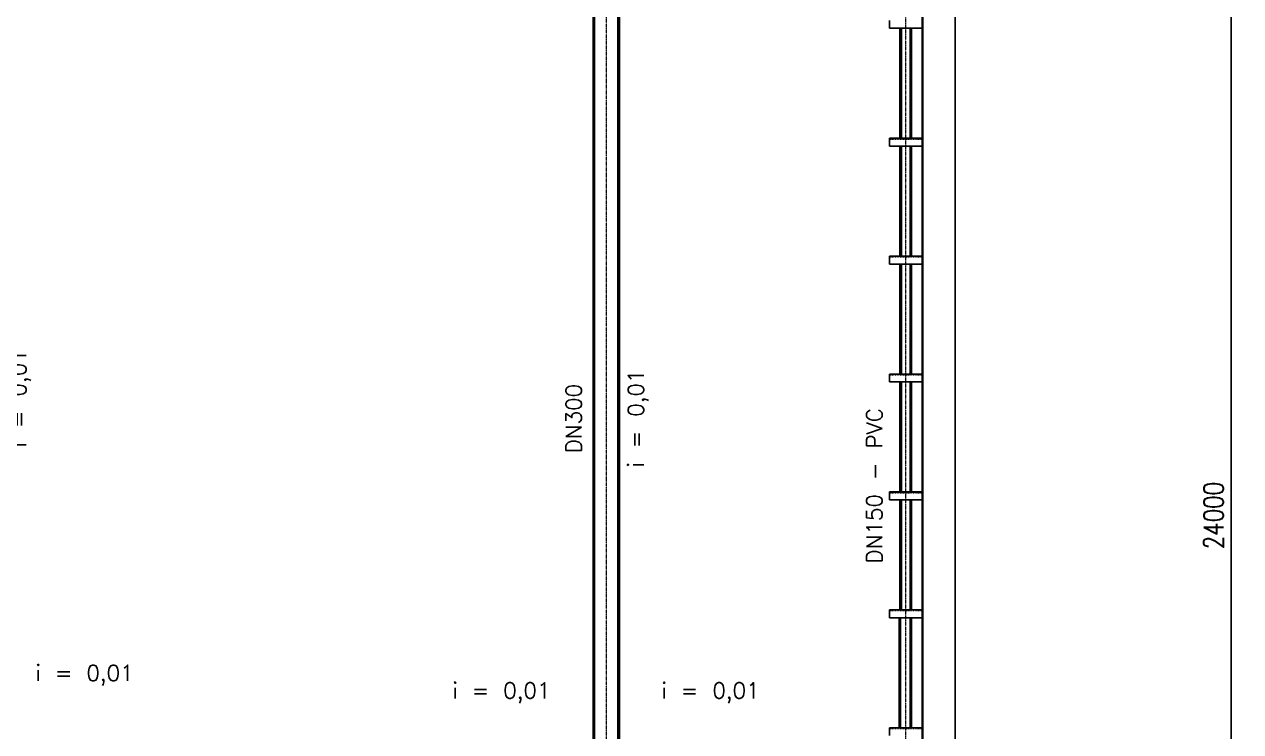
# Model space of a CAD drawing. Header units: millimetres. Extents: x -702765 to 835888, y -645289 to 262.
# Drawn here: x 765874 to 781349, y -323426 to -314426 of the extents above; entities that cross this region are included whole.
import ezdxf
from ezdxf.enums import TextEntityAlignment as Align

# ---------------------------------------------------------------- set-up
doc = ezdxf.new("R2010")
doc.units = ezdxf.units.MM
doc.header["$LTSCALE"] = 0.01
doc.linetypes.add('CENTER', pattern=[2, 1.25, -0.25, 0.25, -0.25])
doc.linetypes.add('HIDDEN', pattern=[9.525, 6.35, -3.175])
doc.layers.add('duong tam', color=6, linetype='CENTER', lineweight=9)
doc.layers.add('THEP', color=4, linetype='Continuous')
doc.styles.get("Standard").update_dxf_attribs({"font": 'txt.shx', "width": 0.85})
doc.styles.add('text', font='romans.shx', dxfattribs={"width": 0.8, "bigfont": 'romansvn.shx'})
doc.dimstyles.new('1-100', dxfattribs={"dimscale": 100, "dimtxt": 2.5, "dimasz": 1, "dimexe": 1.2, "dimexo": 0, "dimgap": 1, "dimtad": 1, "dimdec": 0, "dimtxsty": 'text', "dimblk": 'ARCHTICK', "dimcen": 2, "dimdle": 1.2, "dimclrd": 1, "dimclre": 1, "dimclrt": 2, "dimadec": 0, "dimazin": 0, "dimtfac": 1, "dimtdec": 0, "dimtix": 1, "dimtmove": 2, "dimatfit": 3, "dimldrblk": 'ARCHTICK', "dimfxl": 0, "dimarcsym": 0})

# ---------------------------------------------------------------- blocks, each defined once
blk = doc.blocks.new('_ArchTick')
at = {"color": 0, "linetype": 'ByBlock', "const_width": 0.15}
blk.add_lwpolyline([(-0.5, -0.5), (0.5, 0.5)], dxfattribs=at)
blk = doc.blocks.new('*D235')
at = {"layer": 'Defpoints', "color": 0}
for p in [(777307, -308982), (778457, -332372), (781229, -332372)]:
    blk.add_point(p, dxfattribs=at)
at = {"layer": 'THEP', "color": 1, "lineweight": -2}
for p, q in [((781229, -308862), (781229, -332492)), ((777307, -308982), (781349, -308982)), ((778457, -332372), (781349, -332372))]:
    blk.add_line(p, q, dxfattribs=at)
at = {"layer": 'THEP', "color": 1, "lineweight": -2, "xscale": 100, "yscale": 100, "zscale": 100}
for p, rotation in [((781229, -308982), 90), ((781229, -332372), 270)]:
    blk.add_blockref('_ArchTick', p, dxfattribs=dict(at, rotation=rotation))
at = {"layer": 'THEP', "color": 2, "insert": (781004, -320677), "char_height": 250, "attachment_point": 5, "rotation": 90, "style": 'text'}
blk.add_mtext('24000', dxfattribs=at)

msp = doc.modelspace()

# ---------------------------------------------------------------- linework, layer by layer
for p, q in [((777718.3, -308612.9), (777718.3, -331444.3)), ((777307.4, -312308.9), (777307.4, -331096)), ((776880.6, -314376), (776880.6, -314476)), ((776880.6, -314476), (777307.4, -314476)), ((777307.4, -315876), (776880.6, -315876)), ((776880.6, -315876), (776880.6, -315976)), ((776880.6, -315976), (777307.4, -315976)), ((777307.4, -317376), (776880.6, -317376)), ((776880.6, -317376), (776880.6, -317476)), ((776880.6, -317476), (777307.4, -317476)), ((777307.4, -318876), (776880.6, -318876)), ((776880.6, -318876), (776880.6, -318976)), ((776880.6, -318976), (777307.4, -318976)), ((777307.4, -320376), (776880.6, -320376)), ((776880.6, -320376), (776880.6, -320476)), ((776880.6, -320476), (777307.4, -320476)), ((777307.4, -321876), (776880.6, -321876)), ((776880.6, -321876), (776880.6, -321976)), ((776880.6, -321976), (777307.4, -321976)), ((777307.4, -323376), (776880.6, -323376)), ((776880.6, -323376), (776880.6, -323476))]:
    msp.add_line(p, q)
at = {"linetype": 'HIDDEN', "ltscale": 0.2}
for p, q in [((777307.4, -315886), (776880.6, -315886)), ((777307.4, -317386), (776880.6, -317386)), ((777307.4, -318886), (776880.6, -318886)), ((777307.4, -320386), (776880.6, -320386)), ((777307.4, -321886), (776880.6, -321886)), ((777307.4, -323386), (776880.6, -323386))]:
    msp.add_line(p, q, dxfattribs=at)
at = {"linetype": 'Continuous'}
for points in [[(761718.3, -308982), (777307.4, -308982), (777307.4, -331096), (761718.3, -331096)], [(761728.3, -308992), (777297.4, -308992), (777297.4, -331086), (761728.3, -331086)]]:
    msp.add_lwpolyline(points, close=True, dxfattribs=at)
at = {"linetype": 'HIDDEN', "ltscale": 300, "const_width": 40}
for points in [[(773120.4, -308982), (773120.4, -331096)], [(773436.2, -308982), (773436.2, -331096)]]:
    msp.add_lwpolyline(points, dxfattribs=at)
at = {"const_width": 40}
for points in [[(777024.4, -314476), (777024.4, -315876)], [(777152.6, -314476), (777152.6, -315876)], [(777024.4, -315976), (777024.4, -317376)], [(777152.6, -315976), (777152.6, -317376)], [(777024.4, -317476), (777024.4, -318876)], [(777152.6, -317476), (777152.6, -318876)], [(777024.4, -318976), (777024.4, -320376)], [(777152.6, -318976), (777152.6, -320376)], [(777024.4, -320476), (777024.4, -321876)], [(777152.6, -320476), (777152.6, -321876)], [(777014.1, -321976), (777014.1, -323376)], [(777152.6, -321976), (777152.6, -323376)]]:
    msp.add_lwpolyline(points, dxfattribs=at)
at = {"color": 2}
for points in [[(773713.2, -318612.1, 0, 0, 0), (773713.2, -317739.7, 50, 0, 0), (773713.2, -317573.5, 0, 0, 0)], [(767186.4, -322950.7, 0, 0, 0), (766188.7, -322950.7, 50, 0, 0), (765980.8, -322950.7, 0, 0, 0)], [(771426.8, -323174.4, 0, 0, 0), (772424.5, -323174.4, 50, 0, 0), (772632.4, -323174.4, 0, 0, 0)], [(775085.1, -323174.4, 0, 0, 0), (774087.4, -323174.4, 50, 0, 0), (773879.5, -323174.4, 0, 0, 0)]]:
    msp.add_lwpolyline(points, format="xyseb", dxfattribs=at)
at = {"layer": 'duong tam', "ltscale": 200}
for p, q in [((773274.8, -308493.9), (773274.8, -331096)), ((777084.3, -308450.2), (777084.3, -331129))]:
    msp.add_line(p, q, dxfattribs=at)

# ---------------------------------------------------------------- texts
at = {"color": 4}
for s, p in [('i = 0,01', (765897.6, -319185.7)), ('i = 0,01', (773754.8, -319443)), ('DN300', (772964.9, -319443)), ('DN150 - PVC', (776789.6, -320297.9))]:
    msp.add_text(s, height=200, rotation=90, dxfattribs=at).set_placement(p, align=Align.CENTER)
for p in [(766640.3, -322778.4), (771943.4, -323002.2), (774604, -323002.2)]:
    msp.add_text('i = 0,01', height=200, dxfattribs=at).set_placement(p, align=Align.CENTER)

# ---------------------------------------------------------------- dimensions: what is measured, and where the dimension line sits
at = {"layer": 'THEP'}
dim = msp.add_linear_dim(base=(781229.3, -332372.4), p1=(777307.4, -308982), p2=(778457.4, -332372.4), angle=90, text='24000', dimstyle='1-100', dxfattribs=at)
dim.commit()
dim.dimension.update_dxf_attribs({"geometry": '*D235', "text_midpoint": (781004.3, -320677.2)})

doc.saveas('drawing.dxf')
